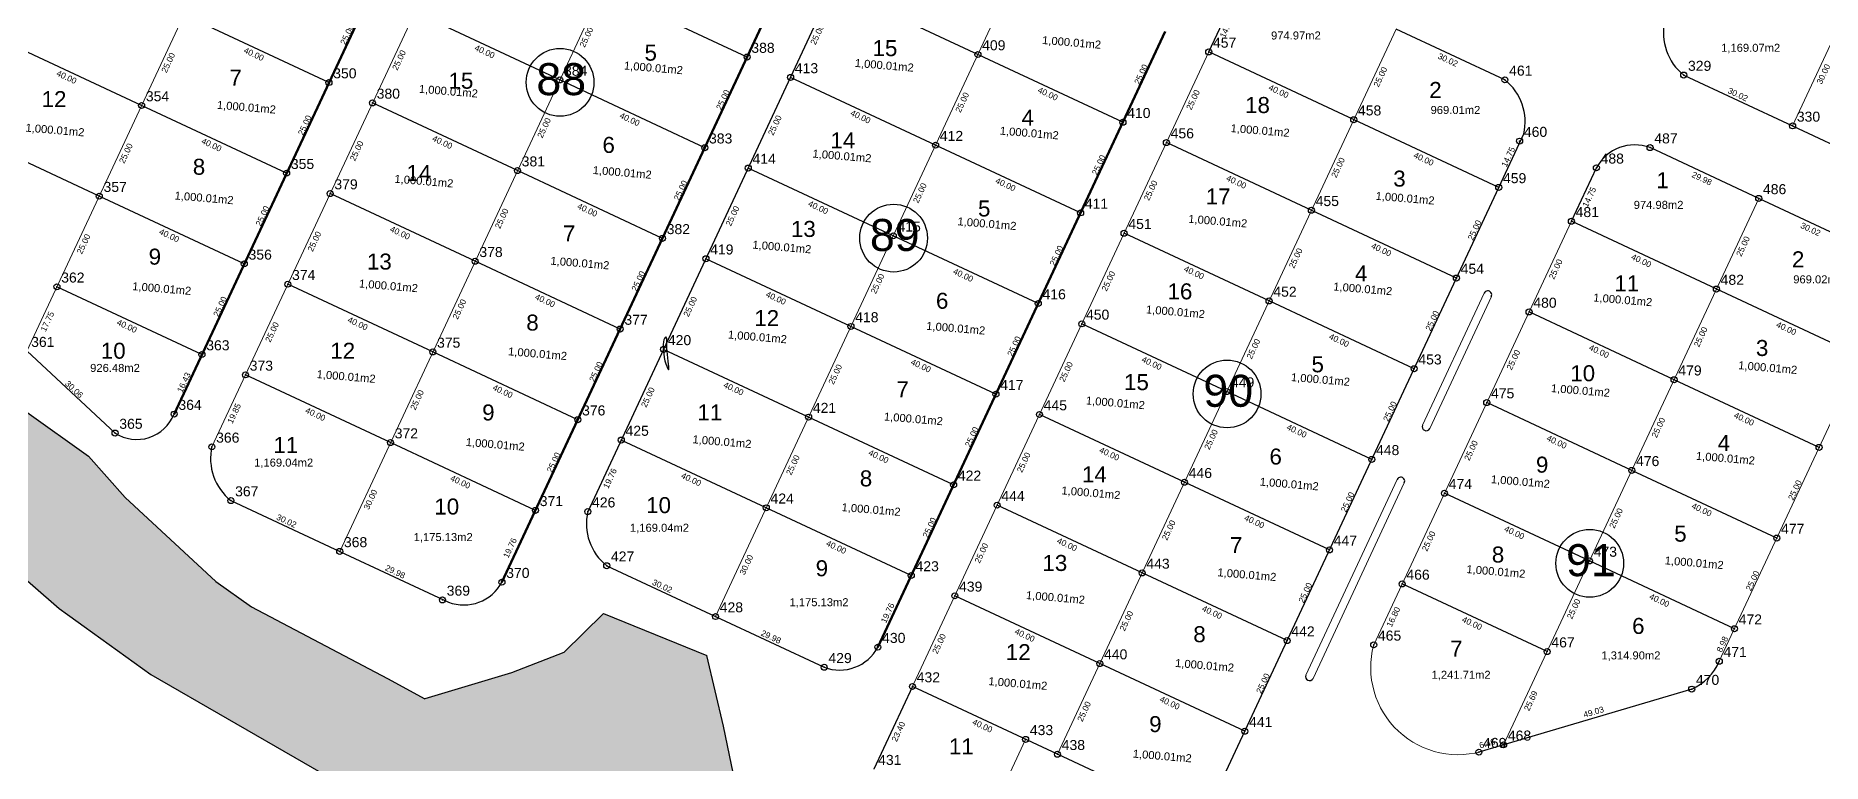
# Model space of a CAD drawing. Header units: metres. Extents: x 500111 to 502674, y 2669847 to 2673197.
# Drawn here: x 500680.3 to 501126.9, y 2671000.9 to 2671182.7 of the extents above; entities that cross this region are included whole.
import ezdxf
from ezdxf.enums import TextEntityAlignment as Align

# ---------------------------------------------------------------- set-up
doc = ezdxf.new("R2010")
doc.units = ezdxf.units.M
doc.header["$PDMODE"] = 32
doc.header["$PDSIZE"] = 1.5
for name, color, linetype in [('CVL_CURV_G', 132, 'Continuous'), ('CVL_CURV_TX', 2, 'Continuous'), ('CVL_PUNTO', 2, 'Continuous'), ('CVL_PUNTO_NUM', 2, 'Continuous')]:
    doc.layers.add(name, color=color, linetype=linetype)
doc.layers.add('hatches', color=7, linetype='Continuous', lineweight=5)
doc.styles.add('ARIAL', font='arial.ttf')

msp = doc.modelspace()

# ---------------------------------------------------------------- hatches: boundary and pattern name
at = {"layer": 'CVL_CURV_TX'}
h = msp.add_hatch(dxfattribs=at)
h.set_pattern_fill('SWAMP', color=5, scale=0.05)
h.set_pattern_definition([(0, (288.5465537456912, -175.4111148496158), (0.635, 1.09985226181), [0.15875, -1.11125]), (90, (288.6259287456912, -175.4111148496158), (-0.6349999999999999, 1.09985226181), [0.079375, -2.12032952362]), (90, (288.6457724956912, -175.4111148496158), (-0.6349999999999999, 1.09985226181), [0.0635, -2.13620452362]), (90, (288.6060849956912, -175.4111148496158), (-0.6349999999999999, 1.09985226181), [0.0635, -2.13620452362]), (59.99999999999999, (288.6656162456912, -175.4111148496158), (-0.6349999991372333, 1.099852262308119), [0.0508, -1.2192]), (120, (288.5862412456912, -175.4111148496158), (-1.269999999137233, 4.981188794772606e-10), [0.05079999999999999, -1.2192])])
h.paths.add_polyline_path([(500702.6649720501, 2671067.299853937), (500693.5617581173, 2671077.612637113), (500678.1070880109, 2671088.639815627), (500646.982295385, 2671112.856775018), (500611.5283839272, 2671150.123827524), (500592.5305279799, 2671169.762729108), (500580.9949206567, 2671131.90688044), (500592.8132107274, 2671120.6651343), (500606.6991358406, 2671101.17163081), (500647.9918103621, 2671072.87421476), (500686.1631163526, 2671039.59055195), (500709.0879667208, 2671023.076581354), (500766.3300752716, 2670990.106405982), (500775.5332607027, 2670955.211562814), (500780.2043305071, 2670945.568480764), (500795.3967312233, 2670942.383510497), (500808.5615378499, 2670936.320462676), (500819.5985104011, 2670933.539343035), (500846.6082675883, 2670941.950515123), (500851.7220585165, 2670946.926015452), (500864.2244362247, 2670970.33612626), (500857.7360121417, 2670983.72080768), (500852.2730166042, 2671010.202642513), (500848.0896012379, 2671027.839258978), (500822.2696704665, 2671038.302702569), (500812.361, 2671028.59), (500799.231, 2671023.492), (500777.577, 2671016.996), (500768.2561381517, 2671022.085962604), (500734.307395911, 2671040.003774097), (500725.3955559154, 2671046.325711133)])
h.paths.add_polyline_path([(500803.5983750158, 2670978.938757672), (500821.1113354524, 2670978.938757672), (500821.1113354524, 2670982.544487549), (500803.5983750158, 2670982.544487549)], flags=24)
h.paths.add_polyline_path([(500613.5314801814, 2671106.261773284), (500666.2745282342, 2671067.019795353), (500675.5399104166, 2671079.472901017), (500622.7968623638, 2671118.714878948)], flags=24)
h.paths.add_polyline_path([(500784.2273766816, 2670983.167235373), (500839.8753985098, 2670983.167235373), (500839.8753985098, 2670998.6992954), (500784.2273766816, 2670998.6992954)], flags=24)

# ---------------------------------------------------------------- linework, layer by layer
at = {"color": 7, "lineweight": 50}
for p, q in [((500795.9464826759, 2671261.579396145), (500714.9464175991, 2671088.145299871)), ((500879.303511814, 2671222.64861535), (500796.8743030966, 2671046.154493927)), ((500962.6605409522, 2671183.717834556), (500890.810348821, 2671029.875079893))]:
    msp.add_line(p, q, dxfattribs=at)
for p, q in [((500818.306830488, 2671063.682602356), (500890.1735675575, 2671217.560782391)), ((500973.5305966957, 2671178.630001597), (500979.7712675745, 2671191.9989986)), ((501046.0175700904, 2671144.787053762), (501052.2782108259, 2671158.146727174)), ((501064.1784618095, 2671136.312427986), (501070.4192272995, 2671149.681627572)), ((500655.504303537, 2671124.907131835), (500700.1709040122, 2671083.41004226)), ((500899.4831827683, 2671020.082643587), (500889.8395699944, 2670999.434126024)), ((500935.726669465, 2671003.161169672), (500899.4831827683, 2671020.082643587)), ((500971.9701561609, 2670986.239695756), (500935.726669465, 2671003.161169672))]:
    msp.add_line(p, q)
at = {"color": 5}
for p, q in [((500822.2696704665, 2671038.302702569, 2349.696), (500812.361, 2671028.59, 2349.696)), ((500812.361, 2671028.59, 2349.696), (500799.231, 2671023.492, 2349.696)), ((500852.2730166042, 2671010.202642513, 2349.696), (500848.0896012379, 2671027.839258978, 2349.696)), ((500799.231, 2671023.492, 2349.696), (500777.577, 2671016.996, 2349.696)), ((500857.7360121417, 2670983.72080768, 2349.696), (500852.2730166042, 2671010.202642513, 2349.696))]:
    msp.add_line(p, q, dxfattribs=at)
for points, elevation in [([(500592.5305279799, 2671169.762729108), (500611.5283839272, 2671150.123827524), (500646.982295385, 2671112.856775018), (500678.1070880109, 2671088.639815627), (500693.5617581173, 2671077.612637113), (500702.6649720501, 2671067.299853937), (500725.3955559154, 2671046.325711133), (500734.307395911, 2671040.003774097), (500768.2561381517, 2671022.085962604), (500777.577, 2671016.996), (500777.577, 2671016.996)], 4697.731), ([(500580.9949206567, 2671131.90688044), (500592.8132107274, 2671120.6651343), (500606.6991358406, 2671101.17163081), (500647.9918103621, 2671072.87421476), (500686.1631163526, 2671039.59055195), (500709.0879667208, 2671023.076581354), (500766.3300752716, 2670990.106405982), (500775.5332607027, 2670955.211562814)], 4699.392)]:
    msp.add_lwpolyline(points, dxfattribs=dict(at, elevation=elevation))
at = {"lineweight": 30}
for centre in [(500811.4029271842, 2671171.046879415, -2371.638770383005), (500894.7599563219, 2671132.116098621, -2371.638770383005), (500978.11698546, 2671093.185317826, 0.7292084054529369), (501068.7638215573, 2671050.86554093, 2372.638889294838)]:
    msp.add_circle(centre, 8.469498459717428, dxfattribs=at)
for centre, radius, start, end in [((501100.598931029, 2671183.353551957), 13.4078485170446, 167.0206118532909, 231.526154618425), ((501039.212920414, 2671161.158136862), 13.4078485170446, 347.0206118532909, 51.52615462103606), ((501080.0045068057, 2671144.540959269), 10.8767666983899, 69.37305293722329, 151.7949558502586), ((500705.6156058622, 2671091.840622034), 10.03590820812892, 237.144506268758, 338.3947319027285), ((500737.4560988089, 2671077.038840389), 13.4078485170446, 167.0206118532909, 231.526154618425), ((500831.3921445502, 2671060.759426386), 13.4078485170446, 167.0206118532909, 231.526154618425), ((500787.3124721423, 2671051.338646954), 10.8767666983899, 249.373052934102, 331.7949558502586), ((500881.2485178835, 2671035.059232951), 10.8767666983899, 249.373052934102, 331.7949558502586)]:
    msp.add_arc(centre, radius, start, end)
at = {"layer": 'CVL_CURV_G', "color": 132, "linetype": 'Continuous', "elevation": 2365}
msp.add_lwpolyline([(500838.0555222511, 2671106.562996584), (500838.0513356868, 2671106.927268445), (500838.0157213702, 2671107.192410294), (500837.9527093145, 2671107.357810949), (500837.8663295322, 2671107.422859228), (500837.7606120363, 2671107.386943949), (500837.6395868395, 2671107.24945393), (500837.5072839548, 2671107.00977799), (500837.3677333948, 2671106.667304946), (500837.2540929287, 2671106.188943083), (500837.1950142219, 2671105.565233522), (500837.1877681324, 2671104.831014338), (500837.2296255183, 2671104.021123608), (500837.3178572374, 2671103.170399406), (500837.4497341476, 2671102.313679809), (500837.622527107, 2671101.485802892), (500837.8335069733, 2671100.721606729), (500838.049473511, 2671100.088613658), (500838.2363592369, 2671099.631528089), (500838.3901341385, 2671099.350961201), (500838.5067682026, 2671099.247524179), (500838.5822314167, 2671099.321828202), (500838.6124937678, 2671099.574484453), (500838.5935252429, 2671100.006104114), (500838.5212958296, 2671100.617298366), (500838.4231563224, 2671101.364381438), (500838.3309636197, 2671102.18003472), (500838.2474468634, 2671103.029420136), (500838.1753351957, 2671103.87769961), (500838.1173577585, 2671104.690035068), (500838.0762436939, 2671105.431588432), (500838.0547221441, 2671106.06752163), (500838.0555222511, 2671106.562996584)], dxfattribs=at)
at = {"layer": 'CVL_CURV_TX', "color": 7, "extrusion": (-0.001618789985491735, -0.01947403468700267, 0.9998090525155252)}
for p, q in [((500858.1488442662, 2671177.353088186, -2371.45142757128), (500821.9053575684, 2671194.274562104, -2371.180517064859)), ((500952.0832071778, 2671161.070070975), (500879.5962337831, 2671194.91301881)), ((500753.6361185595, 2671170.986138517, -2372.367978788458), (500717.3926318636, 2671187.907612433, -2372.097068282078)), ((500811.3280237903, 2671171.626798509, -2371.638770383005), (500775.0845370943, 2671188.548272425, -2371.367859876636)), ((500706.8136152592, 2671165.256245641, -4744.735957576916), (500670.5701285613, 2671182.177719556, -4744.735957576916)), ((501047.5547115614, 2671171.655037466), (501020.3512279398, 2671184.355886103)), ((501046.0175700904, 2671144.787053762), (500973.5305966957, 2671178.630001597)), ((500847.571510489, 2671154.705324592, -2371.909680889411), (500811.3280237907, 2671171.626798509, -2371.638770383005)), ((500905.2623867065, 2671155.34378131, -2371.180517064859), (500869.0189000111, 2671172.265255225, -2370.909606558497)), ((500743.0571019551, 2671148.334771724, -2372.367957464245), (500706.8136152592, 2671165.256245641, -2372.097046957865)), ((500800.7496610017, 2671148.976831639, -2372.097068282078), (500764.5061743034, 2671165.898305555, -2371.826157775709)), ((500696.2345986549, 2671142.604878848), (500659.991111959, 2671159.526352764)), ((500941.5058734043, 2671138.422307391, -2371.45142757128), (500905.2623867065, 2671155.34378131, -2371.180517064859)), ((501035.440236316, 2671122.13929018), (500962.9532629213, 2671155.982238015)), ((501110.9991876649, 2671142.038515075), (501083.8361943238, 2671154.720459481)), ((500836.9931476976, 2671132.055357723, -2372.367978788458), (500800.7496610017, 2671148.976831639, -2372.097068282078)), ((500894.6850529284, 2671132.696017715, -2371.638770383005), (500858.4415662325, 2671149.61749163, -2371.367859876636)), ((500732.4780853508, 2671125.683404932, -2372.367936140032), (500696.2345986549, 2671142.604878848, -2372.097025633652)), ((500790.1706443974, 2671126.325464846, -4744.735957576916), (500753.9271576994, 2671143.246938761, -4744.735957576916)), ((501138.2026712864, 2671129.337666438), (501110.9991876649, 2671142.038515075)), ((500988.6194158447, 2671116.413000515, 1.187461723598517), (500952.3759291493, 2671133.334474431, 1.458372229960787)), ((501136.6654352042, 2671102.469480151), (501064.1784618095, 2671136.312427986)), ((500930.9285396271, 2671115.774543797, -2371.909680889411), (500894.6850529289, 2671132.696017715, -2371.638770383005)), ((500826.4141310932, 2671109.40399093, -2372.367957464245), (500790.1706443974, 2671126.325464846, -2372.097046957865)), ((500884.1066901399, 2671110.046050844, -2372.097068282078), (500847.8632034415, 2671126.96752476, -2371.826157775709)), ((500721.8990687485, 2671103.03203814), (500685.6555820527, 2671119.953512056)), ((500779.591627793, 2671103.674098053, -2372.097025633652), (500743.3481410972, 2671120.59557197, -2371.826115127272)), ((501024.8629025425, 2671099.491526597, 0.9165512171780392), (500988.6194158447, 2671116.413000515, 1.187461723598517)), ((500978.0420820666, 2671093.76523692, 0.7292084054529369), (500941.7985953707, 2671110.686710836, 1.000118911822483)), ((501089.8446147306, 2671096.743190489), (501053.6011280351, 2671113.664664405)), ((500920.3501768357, 2671093.124576928, -2372.367978788458), (500884.1066901399, 2671110.046050844, -2372.097068282078)), ((500815.8351144889, 2671086.752624137, -2372.367936140032), (500779.591627793, 2671103.674098053, -2372.097025633652)), ((500873.5276735355, 2671087.394684052, -2372.097046957865), (500837.2841868376, 2671104.316157967, -2371.826136451499)), ((500873.5276735355, 2671087.394684052, -4744.735957576916), (500837.2841868376, 2671104.316157967, -4744.735957576916)), ((500769.0126111908, 2671081.022731262), (500732.7691244949, 2671097.944205178)), ((501014.2855687653, 2671076.843763003, 0.458297899047011), (500978.0420820671, 2671093.76523692, 0.7292084054529369)), ((501126.0881014284, 2671079.821716571), (501089.8446147306, 2671096.743190489)), ((501079.2672809524, 2671074.095426894, 2373.097187193911), (501043.0237942565, 2671091.01690081, 2373.36809770028)), ((500909.7711602314, 2671070.473210135, -2372.367957464245), (500873.5276735355, 2671087.394684052, -2372.097046957865)), ((500967.4637192781, 2671071.11527005, 0.2709105063800052), (500931.2202325797, 2671088.036743966, 0.5418210127490966)), ((500805.2560978867, 2671064.101257346), (500769.0126111908, 2671081.022731262)), ((500862.9486569312, 2671064.743317259), (500826.7051702353, 2671081.664791175)), ((501003.7072059739, 2671054.193796134), (500967.4637192781, 2671071.11527005, 0.2709105063800052)), ((501115.5107676511, 2671057.173952977, 2372.826276687505), (501079.2672809529, 2671074.095426894, 2373.097187193911)), ((501068.6889181639, 2671051.445460024, 2372.638889294838), (501032.4454314656, 2671068.36693394, 2372.909799801207)), ((500899.192143627, 2671047.821843343), (500862.9486569312, 2671064.743317259)), ((500956.8847026737, 2671048.463903257, 0.2709318305928718), (500920.6412159757, 2671065.385377172, 0.5418423369592347)), ((500956.8847026737, 2671048.463903257, -2372.367978788458), (500920.6412159757, 2671065.385377172, -2372.367978788458)), ((500993.1281893696, 2671031.542429341, 2.132421286660247e-05), (500956.8847026737, 2671048.463903257, 0.2709318305928718)), ((501104.9324048597, 2671034.523986108, 2372.367978788458), (501068.6889181639, 2671051.445460024, 2372.638889294838)), ((501058.1099015595, 2671028.794093231, 2372.638910619051), (501021.8664148616, 2671045.715567146, 2372.909821125417)), ((501058.1099015595, 2671028.794093231), (501021.8664148616, 2671045.715567146)), ((500946.3056860694, 2671025.812536465, -2372.367957464245), (500910.0621993714, 2671042.73401038, -2372.367957464245)), ((500982.5491727652, 2671008.891062548, 4.264842573320493e-05), (500946.3056860694, 2671025.812536465, 0.2709531548057384)), ((500935.726669465, 2671003.161169672), (500899.4831827671, 2671020.082643587)), ((500971.9701561609, 2670986.239695756), (500935.726669465, 2671003.161169672))]:
    msp.add_line(p, q, dxfattribs=at)
at = {"layer": 'CVL_CURV_TX', "color": 7, "extrusion": (0.001618789985491738, 0.01947403468700267, 0.9998090525155252)}
for p, q in [((501092.2571398817, 2671172.856651353), (501119.4606235032, 2671160.155802716)), ((501119.4606235032, 2671160.155802716), (501146.6236168443, 2671147.473858309)), ((500729.1143076615, 2671066.541939785), (500756.3177912831, 2671053.841091148)), ((500756.3177912831, 2671053.841091148), (500783.4807846242, 2671041.159146742)), ((500823.0503534028, 2671050.262525782), (500850.2538370243, 2671037.561677145)), ((500850.2538370243, 2671037.561677145), (500877.4168303654, 2671024.879732739))]:
    msp.add_line(p, q, dxfattribs=at)
at = {"layer": 'CVL_CURV_TX', "color": 7}
for p, q in [((500971.9701561611, 2670986.239695756), (501046.0175700904, 2671144.787053762)), ((501094.2510316612, 2671019.432535466), (501041.0496666278, 2671003.686436353))]:
    msp.add_line(p, q, dxfattribs=at)
at = {"layer": 'CVL_CURV_TX', "color": 5}
msp.add_line((500822.2696704665, 2671038.302702569, 2349.696), (500848.0896012379, 2671027.839258978, 2349.696), dxfattribs=at)
at = {"layer": 'CVL_CURV_TX', "color": 7}
for centre, radius, start, end in [((501043.2706836908, 2671117.955722408, 2368), 0.9880267735813142, 334.6861179881545, 155.2555515682742), ((501027.8731159386, 2671084.98706578, 2368), 0.9880470775541903, 155.4304667690664, 334.5009438969171), ((501021.5243543507, 2671071.393352696, 2368), 0.9880267735813142, 334.6861179881545, 155.2555515682742), ((501088.605487356, 2671031.900034126), 13.68614969005297, 294.3620126825377, 336.2472126174762), ((500998.709293101, 2671022.542655973, 2368), 0.9880470775541903, 155.4304667690664, 334.5009438969171)]:
    msp.add_arc(centre, radius, start, end, dxfattribs=at)
at = {"layer": 'CVL_PUNTO', "color": 2}
for p in [(500858.1488442662, 2671177.353088186, -2371.45142757128), (500915.8397204801, 2671177.991544892), (500973.5305966957, 2671178.630001597), (501092.2571398817, 2671172.856651353), (500753.6361185595, 2671170.986138517, -2372.367978788458), (500811.3280237907, 2671171.626798509, -2371.638770383005), (500869.0189000111, 2671172.265255225, -2370.909606558497), (501047.5547115614, 2671171.655037466), (500706.8136152592, 2671165.256245641, -2372.097046957865), (500764.5061743034, 2671165.898305555, -2371.826157775709), (500952.0832071778, 2671161.070070975), (501009.7740833911, 2671161.70852768), (501119.4606235032, 2671160.155802716), (500847.571510489, 2671154.705324592, -2371.909680889411), (500905.2623867065, 2671155.34378131, -2371.180517064859), (500962.9532629227, 2671155.982238015), (501051.2474189879, 2671156.354495659), (501083.8361943238, 2671154.720459481), (500743.0571019551, 2671148.334771724, -2372.367957464245), (500800.7496610017, 2671148.976831639, -2372.097068282078), (500858.4415662325, 2671149.61749163, -2371.367859876636), (501070.419227299, 2671149.681627571), (500696.2345986555, 2671142.604878847), (500753.9271576994, 2671143.246938761, -4744.735957576916), (501046.0175700904, 2671144.787053762), (501110.9991876649, 2671142.038515075), (500941.5058734043, 2671138.422307391), (500999.1967496183, 2671139.060764098), (500894.6850529284, 2671132.696017715, -2371.638770383005), (500952.3759291493, 2671133.334474431, 1.458372229960787), (501064.1784618095, 2671136.312427986), (500836.9931476976, 2671132.055357723, -2372.367978788458), (500732.4780853508, 2671125.683404932, -2372.367936140032), (500790.1706443974, 2671126.325464846, -2372.097046957865), (500847.8632034415, 2671126.96752476, -2371.826157775709), (500685.6555820523, 2671119.953512056), (500743.3481410972, 2671120.59557197, -2371.826115127272), (501035.440236316, 2671122.13929018), (501100.4219485033, 2671119.390954071), (500930.9285396271, 2671115.774543797, -2371.909680889411), (500988.6194158447, 2671116.413000515, 1.187461723598517), (500884.1066901399, 2671110.046050844, -2372.097068282078), (500941.7985953707, 2671110.686710836, 1.000118911822483), (501053.6011280351, 2671113.664664405), (500826.4141310932, 2671109.40399093, -2372.367957464245), (500721.8990687476, 2671103.032038141), (500779.591627793, 2671103.674098053, -2372.097025633652), (500837.2841868376, 2671104.316157967), (500732.7691244957, 2671097.944205177), (501024.8629025425, 2671099.491526597, 0.9165512171780392), (501089.8446147309, 2671096.743190489), (500920.3501768357, 2671093.124576928, -2372.367978788458), (500978.0420820671, 2671093.76523692, 0.7292084054529369), (500714.9464175996, 2671088.145299872), (500931.2202325797, 2671088.036743966, 0.5418210127490966), (501043.0237942565, 2671091.01690081, 2373.36809770028), (500700.1709040122, 2671083.41004226), (500815.8351144889, 2671086.752624137, -2372.367936140032), (500873.5276735355, 2671087.394684052, -2372.097046957865), (500724.3707847457, 2671079.962016355), (500769.0126111908, 2671081.022731262), (500826.7051702362, 2671081.664791175), (501126.0881014284, 2671079.821716571), (501014.2855687653, 2671076.843763003, 0.458297899047011), (500909.7711602314, 2671070.473210135, -2372.367957464245), (500967.4637192781, 2671071.11527005, 0.2709105063800052), (501079.2672809529, 2671074.095426894, 2373.097187193911), (500729.1143076615, 2671066.541939785), (500920.6412159757, 2671065.385377172, 0.5418423369592347), (501032.4454314656, 2671068.36693394, 2372.909799801207), (500805.2560978876, 2671064.101257345), (500818.3268541379, 2671063.770836073), (500862.9486569316, 2671064.743317259), (501115.5107676511, 2671057.173952977, 2372.826276687505), (500756.3177912831, 2671053.841091148), (501003.7072059739, 2671054.193796134), (500823.0503534028, 2671050.262525782), (500899.1921436273, 2671047.821843343), (500956.8847026737, 2671048.463903257, 0.2709318305928718), (501068.6889181639, 2671051.445460024, 2372.638889294838), (500796.8743030966, 2671046.154493927), (501021.8664148616, 2671045.715567146), (500782.002330043, 2671041.719804671), (500910.0621993714, 2671042.73401038, -2372.367957464245), (500850.2538370243, 2671037.561677145), (501104.9324048597, 2671034.523986108, 2372.367978788458), (500890.8337973902, 2671029.918564649), (500993.1281893696, 2671031.542429341, 2.132421286660247e-05), (501014.7586462971, 2671030.496697673), (500946.3056860694, 2671025.812536465, 0.2709531548057384), (501058.1099015596, 2671028.794093231), (501101.1323091016, 2671026.387373218), (500877.4168303654, 2671024.879732739), (500899.4831827671, 2671020.082643587), (501094.2510316606, 2671019.432535466), (500982.5491727652, 2671008.891062548, 4.264842573320493e-05), (500927.7589378636, 2671006.88116945), (500935.7266694659, 2671003.161169671), (501041.0496666278, 2671003.686436353), (501047.2392980143, 2671005.518392154)]:
    msp.add_point(p, dxfattribs=at)
at = {"layer": 'hatches', "color": 7, "extrusion": (-0.001618789985491735, -0.01947403468700267, 0.9998090525155252)}
for p, q in [((501119.4606235032, 2671160.155802716), (501254.661797469, 2671449.643143267)), ((500678.1452765203, 2671103.872746547), (500759.7029959767, 2671278.500870063)), ((500756.3177912831, 2671053.841091148), (500853.6371696635, 2671262.217447692)), ((500724.3707847457, 2671079.962016355), (500806.8165384193, 2671256.491563186)), ((500850.2538370243, 2671037.561677145), (500936.9941988016, 2671223.286666898)), ((500935.7266694659, 2671003.161169671), (501020.3512279398, 2671184.355886103)), ((500889.8395699944, 2670999.434126024), (500973.5305966957, 2671178.630001597)), ((501047.2392980142, 2671005.518392154), (501110.9991876649, 2671142.038515075)), ((501014.7586462982, 2671030.496697677, 1204.29781060094), (501064.1784618095, 2671136.312427986, 2370.909606558439)), ((501101.1323090993, 2671026.387373212), (501136.6654352042, 2671102.469480151, 2370.909606558439)), ((500909.6727083363, 2670968.155658917), (500927.7589378636, 2671006.88116945))]:
    msp.add_line(p, q, dxfattribs=at)
at = {"layer": 'hatches', "color": 7}
for p, q in [((501026.9745285306, 2671085.397891443, 2368), (501042.3776039011, 2671118.378339722, 2368)), ((501028.7649204321, 2671084.561716813, 2368), (501044.1679193964, 2671117.542001495, 2368)), ((500997.8107064246, 2671022.953483202, 2368), (501020.6271186186, 2671071.807071474, 2368)), ((500999.601096831, 2671022.117305371, 2368), (501022.4175105197, 2671070.970896845, 2368))]:
    msp.add_line(p, q, dxfattribs=at)
msp.add_arc((501035.8239549244, 2671024.857980771), 21.80693366500849, 165.0145053594464, 289.1095088661517, dxfattribs=at)

# ---------------------------------------------------------------- texts
at = {"color": 7, "style": 'ARIAL'}
for s, rotation, p in [('14.75', 64.97675237262, (500978.0101364892, 2671184.680021159)), ('30.02', 334.972921057287, (501033.3183999255, 2671176.64629986)), ('25.00', 64.96570534054202, (501016.4217376623, 2671172.397465901)), ('30.00', 64.96570534059491, (501127.1662267418, 2671173.109978907)), ('30.02', 334.9729210572527, (501105.7952414989, 2671167.99971578)), ('14.75', 64.89116453836382, (501048.3964078762, 2671152.394701878)), ('29.98', 334.9729210582715, (501096.7831211683, 2671147.020325354)), ('14.75', 64.97675221241616, (501068.6580489068, 2671142.362548837)), ('30.02', 334.972921057287, (501123.9663596506, 2671134.328928832)), ('25.00', 64.96570534050669, (501107.0696500809, 2671130.079993582)), ('17.75', 64.96570533933671, (500683.2595112833, 2671111.278388311)), ('16.43', 64.96570533577683, (500717.3753246955, 2671096.063927844)), ('30.06', 317.1066618110968, (500689.946633415, 2671094.350846525)), ('19.85', 64.96570534096239, (500729.9290366176, 2671088.318369775)), ('19.76', 64.91004438770447, (500823.8744769128, 2671072.081752629)), ('30.00', 64.96570533953127, (500764.0242832337, 2671066.797170214)), ('30.02', 334.9729210572527, (500743.019270153, 2671061.456531721)), ('19.76', 64.97395435129756, (500798.8725052956, 2671054.70251527, 2363.348)), ('30.00', 64.96570534141848, (500857.9603289746, 2671050.517756211)), ('29.98', 334.9729210582715, (500770.2025086343, 2671048.765135199)), ('30.02', 334.9729210572527, (500836.9553158942, 2671045.177117717)), ('19.76', 64.97395435416298, (500893.286702807, 2671038.472852507)), ('29.98', 334.9729210582715, (500864.1385543756, 2671032.485721196)), ('23.40', 65.30950854971641, (500895.958017087, 2671008.824078123))]:
    msp.add_text(s, height=1.5, rotation=rotation, dxfattribs=at).set_placement(p, align=Align.MIDDLE)
at = {"color": 1, "style": 'ARIAL'}
for s, p in [('974.97m2', (500995.3230820399, 2671182.746248898)), ('1,169.07m2', (501108.987374488, 2671179.500010696)), ('969.01m2', (501035.1951607622, 2671164.130646437)), ('974.98m2', (501085.9710039202, 2671140.428796837)), ('969.02m2', (501125.8430826425, 2671121.813194375)), ('926.48m2', (500700.1634497863, 2671099.682727775)), ('1,169.04m2', (500742.3169238748, 2671075.862396746)), ('1,175.13m2', (500782.1883176158, 2671057.255744085)), ('1,169.04m2', (500836.2529696161, 2671059.582982744)), ('1,175.13m2', (500876.1243633537, 2671040.976330076))]:
    msp.add_text(s, height=2, dxfattribs=at).set_placement(p, align=Align.MIDDLE)
at = {"layer": 'CVL_CURV_TX', "color": 7, "style": 'ARIAL'}
for s, rotation, p in [('25.00', 64.96570533421122, (500758.1729980242, 2671182.96823793, -2372.367978788458)), ('25.00', 64.96570534188889, (500817.9766613638, 2671182.317842138, -2371.638770383005)), ('25.00', 64.9657053360815, (500875.668052175, 2671182.957400675, -2370.909606558519)), ('25.00', 64.96570533975265, (500713.4622055583, 2671175.947188046, -4744.735957576916)), ('40.00', 334.9729210608985, (500734.8798053855, 2671178.087713551, -4744.735957576916)), ('25.00', 64.9657053360815, (500771.1553264697, 2671176.590451006, -2371.826157775709)), ('40.00', 334.9729210621331, (500688.057302084, 2671172.357820674, -4744.735936252703)), ('25.00', 64.96570534098556, (500956.619572047, 2671173.051068568, -0.541821012757282)), ('25.00', 64.96570534098556, (500852.1078753583, 2671166.686322183, -2371.909680889393)), ('25.00', 64.96570534092179, (500969.6019004951, 2671166.673281644)), ('25.00', 64.9657053414891, (500911.9115388721, 2671166.03592676, -2371.180517064889)), ('25.00', 64.96570533421122, (500747.5946352351, 2671160.31827106, -2372.826276687531)), ('25.00', 64.9657053414891, (500807.3988131669, 2671159.66897709, -2372.097068282078)), ('25.00', 64.96570534092179, (500865.0902038062, 2671160.308535259, -2371.367859876636)), ('25.00', 64.96570533975265, (500702.8831889539, 2671153.295821253, -4744.735936252703)), ('40.00', 334.9729210608985, (500724.3007887811, 2671155.436346758, -4744.735936252703)), ('25.00', 64.96570534113934, (500760.5757479983, 2671153.937881167, -2371.826136451499)), ('40.00', 334.9729210621331, (500781.9933478265, 2671156.078406672, -4744.735957576916)), ('25.00', 64.96570533421122, (500946.0427528675, 2671150.404406805, -2371.451427571269)), ('25.00', 64.96570534188889, (501005.8453871908, 2671149.751807728, -0.2709105063695461)), ('25.00', 64.96570533421122, (500841.5300271623, 2671144.037457136, -2372.367978788458)), ('25.00', 64.9657053360815, (500959.0250813132, 2671144.026619881, 1.458372229938504)), ('25.00', 64.96570534188889, (500901.3336905019, 2671143.387061344, -2371.638770383005)), ('25.00', 64.96570533421122, (500737.0156186308, 2671137.666904267, -2372.826255363318)), ('25.00', 64.96570533975265, (500796.8192346964, 2671137.016407251, -4744.735957576916)), ('40.00', 334.9729210608985, (500818.2368345236, 2671139.156932756, -4744.735957576916)), ('25.00', 64.9657053360815, (500854.5123556079, 2671137.659670211, -2371.826157775709)), ('25.00', 64.96570533975265, (500692.3041723517, 2671130.644454462, -2371.826093803059)), ('40.00', 334.9729210608985, (500713.7217721768, 2671132.784979966, -4744.73591492849)), ('25.00', 64.96570534113934, (500749.9967313939, 2671131.286514374, -2371.826115127286)), ('40.00', 334.9729210621331, (500771.4143312221, 2671133.42703988, -4744.735936252703)), ('25.00', 64.96570534098556, (501039.9766011852, 2671134.120287774, -0.541821012757282)), ('25.00', 64.96570534098556, (500935.4649044964, 2671127.755541389, -2371.909680889393)), ('25.00', 64.9657053414891, (500995.2685680103, 2671127.105145965, 1.187461723569413)), ('25.00', 64.96570534092179, (501060.2497656089, 2671124.355708034)), ('25.00', 64.96570533421122, (500830.9516643733, 2671121.387490265, -2372.826276687531)), ('25.00', 64.9657053414891, (500890.755842305, 2671120.738196296, -2372.097068282078)), ('25.00', 64.96570534092179, (500948.4472329444, 2671121.377754465, 1.000118911822483)), ('25.00', 64.96570533421122, (500726.4366020286, 2671115.015537475, 0.08358708632567868)), ('25.00', 64.96570533975265, (500786.240218092, 2671114.365040459, -4744.735936252703)), ('40.00', 334.9729210608985, (500807.6578179193, 2671116.505565964, -4744.735936252703)), ('25.00', 64.96570534113934, (500843.9327771364, 2671115.007100373, -2371.826136451499)), ('40.00', 334.9729210621331, (500865.3503769646, 2671117.147625878, -4744.735957576916)), ('40.00', 334.9729210608985, (500703.1427555745, 2671110.133613174, -2371.826072478847)), ('25.00', 64.96570534113934, (500739.4177147917, 2671108.635147583, 1.083727322357845)), ('40.00', 334.9729210621331, (500760.8353146178, 2671110.775673087, -4744.73591492849)), ('25.00', 64.96570533421122, (501029.3997820057, 2671111.473626011, 0.9165512171894079)), ('25.00', 64.96570533421122, (500924.8870563004, 2671105.106676341, -2372.367978788458)), ('25.00', 64.96570534188889, (500984.6907196401, 2671104.456280549, 0.7292084054529369)), ('25.00', 64.96570534188889, (501096.4932523046, 2671107.434234118, -0.2709105063695461)), ('25.00', 64.96570534092179, (501049.6724318303, 2671101.707944439, 2373.36809770028)), ('25.00', 64.96570533421122, (500820.3726477689, 2671098.736123472, -2372.826255363318)), ('25.00', 64.96570533975265, (500880.1762638345, 2671098.085626457, -4744.735957576916)), ('40.00', 334.9729210608985, (500901.5938636618, 2671100.226151962, -4744.735957576916)), ('25.00', 64.9657053360815, (500937.8693847461, 2671098.728889417, 0.5418210127490966)), ('25.00', 64.96570533975265, (500775.6612014898, 2671091.713673667, -2371.826093803059)), ('40.00', 334.9729210608985, (500797.0788013149, 2671093.854199171, -4744.73591492849)), ('25.00', 64.96570534113934, (500833.353760532, 2671092.35573358, -2371.826115127286)), ('40.00', 334.9729210633771, (500854.7713603606, 2671094.496259085, -4744.735957576916)), ('40.00', 334.9729210621331, (500854.7713603603, 2671094.496259085, -4744.735936252703)), ('40.00', 334.9729210633771, (500854.7717759999, 2671094.49606503, -2371.826136451499)), ('40.00', 334.9729210621331, (500750.2562980155, 2671088.124306296, -2371.826072478847)), ('25.00', 64.96570534098556, (501018.8219336346, 2671088.824760594, 0.4582978990652009)), ('25.00', 64.96570533421122, (500914.3086935114, 2671082.456709471, -2372.826276687531)), ('25.00', 64.9657053414891, (500974.1128714432, 2671081.807415501, 0.2709105063800052)), ('25.00', 64.96570534188889, (501085.9159185259, 2671084.786470523, 2373.097187193911)), ('40.00', 334.9729210621331, (500948.7074061028, 2671078.216845084, -2372.367978788458)), ('40.00', 334.97292106238, (500948.7078217423, 2671078.216651029, 0.5418210127490966)), ('25.00', 64.9657053360815, (501039.0945836319, 2671079.059079391, 2372.909799801207)), ('25.00', 64.96570533421122, (500809.7936311667, 2671076.084756681, 0.08358708632567868)), ('25.00', 64.96570533975265, (500869.5972472302, 2671075.434259664, -4744.735936252703)), ('40.00', 334.9729210608985, (500891.0148470574, 2671077.574785169, -4744.735936252703)), ('25.00', 64.96570534113934, (500927.2898062746, 2671076.076319578, 0.5418423369592347)), ('40.00', 334.9729210608985, (500786.4997847127, 2671071.202832379, -2371.826072478847)), ('40.00', 334.9729210621331, (500844.1923437559, 2671071.844892293, -4744.73591492849)), ('25.00', 64.96570534098556, (501120.0471325204, 2671069.154950568, 2372.826276687523)), ('25.00', 64.96570533421122, (501008.2440854386, 2671066.175895547)), ('25.00', 64.96570533421122, (500903.7296769071, 2671059.805342678, -2372.826255363318)), ('25.00', 64.96570533951092, (500963.5332929727, 2671059.154845662, 0.2709318305928718)), ('25.00', 64.96570533975265, (500963.5332929727, 2671059.154845662, -2372.367978788458)), ('40.00', 334.9729210608985, (500984.9508927999, 2671061.295371167, -2372.367978788458)), ('40.00', 334.9729210608985, (500984.9513084393, 2671061.295177113, 0.2709105063800052)), ('25.00', 64.9657053414891, (501075.338070329, 2671062.137605475, 2372.638889294838)), ('25.00', 64.96570534113934, (501028.5150051604, 2671056.406509552, 2372.909821125417)), ('40.00', 334.9729210621331, (501049.9326049886, 2671058.547035058)), ('40.00', 334.97292106238, (501049.9330206281, 2671058.546841003, 2372.909799801207)), ('40.00', 334.9729210608985, (500880.4358304531, 2671054.923418377, -4744.73591492849)), ('25.00', 64.96570534113934, (500916.7107896702, 2671053.424952785, 0.5418636611721013)), ('40.00', 334.9729210633771, (500938.1283894987, 2671055.56547829, -2372.367978788458)), ('40.00', 334.9729210621331, (500938.1283894985, 2671055.565478291, -2372.367957464245)), ('40.00', 334.9729210633771, (500938.1288051381, 2671055.565284236, 0.5418423369592347)), ('25.00', 64.96570533421122, (501109.4692843244, 2671046.506085521, 2372.367978788458)), ('25.00', 64.96570533421122, (500997.6657226496, 2671043.525928676, -0.4582978990729316)), ('40.00', 334.9729210608985, (500974.3718761956, 2671038.644004375, -2372.367957464245)), ('16.80', 64.96570534066132, (501019.6716125768, 2671037.471391421)), ('25.00', 64.96570533951092, (501064.7584918585, 2671039.485035636, 2372.638910619051)), ('25.00', 64.96570533975265, (501064.7584918585, 2671039.485035636)), ('40.00', 334.9729210608985, (501086.1760916858, 2671041.625561141)), ('40.00', 334.9729210608985, (501086.1765073251, 2671041.625367087, 2372.638889294838)), ('25.00', 64.96570533975265, (500952.9542763684, 2671036.50347887, -2372.367957464245)), ('40.00', 334.9729210633771, (501039.3535883846, 2671035.895668264)), ('40.00', 334.9729210633771, (501039.3540040239, 2671035.89547421, 2372.909821125417)), ('25.00', 64.96570534113934, (500906.1317730659, 2671030.773585993, 0.5418849853849679)), ('40.00', 334.9729210633771, (500927.5493728944, 2671032.914111498, -2372.367957464245)), ('40.00', 334.9729210621331, (500927.5493728941, 2671032.914111498, -2372.367936140032)), ('8.98', 64.96570534093765, (501101.9048185236, 2671030.650036378, 2372.203343112968)), ('25.00', 64.96570533421122, (500987.0867060453, 2671020.874561884, -0.458276574860065)), ('40.00', 334.9729210608985, (500963.7928595913, 2671015.992637582, -2372.367936140032)), ('25.69', 64.96570534079518, (501054.0336817838, 2671016.521501701)), ('25.00', 64.96570533975265, (500942.375259764, 2671013.852112077, -2372.367936140032)), ('49.03', 16.48726350232796, (501069.7330408379, 2671013.731193431)), ('40.00', 334.9729210633771, (500916.9703562901, 2671010.262744705, -2372.367936140032)), ('6.46', 16.48726350080895, (501043.1323583203, 2671005.858143874))]:
    msp.add_text(s, height=1.5, rotation=rotation, dxfattribs=at).set_placement(p, align=Align.MIDDLE)
at = {"layer": 'CVL_CURV_TX', "color": 1, "extrusion": (-0.001618789985491735, -0.01947403468700267, 0.9998090525155252), "style": 'ARIAL'}
for p in [(277937.252623414, 2702981.167287563, -52829.76126619377), (277833.6274012791, 2702919.830175011, -55200.38318956292), (277891.0670969841, 2702925.258755149, -55199.75998771137), (277783.0261928557, 2702909.773384945, -55200.38318956292), (277733.0507492776, 2702901.58428213, -55201.0063914145), (277685.8392172394, 2702891.946880022, -55200.8180077142), (277928.5877824837, 2702911.395200063, -55199.75998771136), (277986.0274781873, 2702963.145244827, -52829.13806434218), (277882.4022560521, 2702901.808132277, -55199.75998771135), (277778.7968942877, 2702886.877139695, -55199.93568399898), (277828.011973439, 2702893.151588569, -55200.38318956293), (277724.3845297904, 2702878.138884982, -55200.54813138557), (278023.5481636872, 2702949.281689742, -52829.13806434217), (277977.3626372573, 2702939.732075116, -52827.22180476911), (277919.9229415522, 2702887.94457719, -55199.75998771133), (277869.3217331287, 2702877.887787124, -55199.75998771135), (277819.3462895509, 2702869.698684308, -55200.38318956292), (277715.7183103053, 2702901.062993874, -52827.63315139249), (277772.1347575125, 2702860.061282199, -55200.19480586259), (278014.8833227569, 2702925.86852003, -52827.22180476911), (277968.6977963253, 2702916.281452244, -52827.22180476911), (278079.8693562975, 2702928.488995893, -52828.46071030206), (277914.3075137121, 2702861.265990748, -55199.75998771135), (277865.0924345609, 2702854.991541874, -55199.31248214739), (277810.6800700635, 2702846.253287161, -55199.92492953399), (277763.4685380274, 2702882.985391093, -52827.27982586952), (278006.2184818254, 2702902.417897158, -52827.22180476909), (278117.3900417974, 2702914.625440806, -52828.46071030206), (278071.2045153636, 2702951.425789147, -50455.08763545396), (277905.641829824, 2702837.813086486, -55199.75998771132), (277955.6172734019, 2702892.361107092, -52827.22180476911), (277802.0138505785, 2702869.177396053, -52827.0099495409), (277858.4302977856, 2702828.175684378, -55199.57160401101), (278108.7252008636, 2702937.562234059, -50455.08763545396), (278000.6030539854, 2702875.739310714, -52827.22180476908), (278058.1239924402, 2702927.505443993, -50455.08763545396), (277951.3879748341, 2702869.464861841, -52826.77429920516), (277896.9756103368, 2702814.367689339, -55199.30172768241), (277991.9373700971, 2702852.286406454, -52827.22180476907), (278053.8946938725, 2702904.609198743, -50454.64012988999), (278103.1097730237, 2702910.883647616, -50455.08763545396), (277944.7258380588, 2702842.649004345, -52827.03342106876), (277983.2711506099, 2702828.841009305, -52826.76354474016), (277937.1460869132, 2702820.450926634, -52826.59956114211), (277974.604931123, 2702805.395612157, -52826.30528471127)]:
    msp.add_text('1,000.01m2', height=2, dxfattribs=at).set_placement(p, align=Align.MIDDLE)
at = {"layer": 'CVL_CURV_TX', "color": 7, "extrusion": (-0.001618789985491735, -0.01947403468700267, 0.9998090525155252), "style": 'ARIAL'}
for p in [(277791.2544119967, 2702920.561392952, -55200.38318956292), (277932.4003196321, 2702921.713485791, -55199.75998771136), (277989.8400153384, 2702973.463530561, -52829.13806434217), (277828.7750974958, 2702906.697837865, -55200.38318956292), (277886.2147932033, 2702912.12641801, -55199.75998771133), (278027.360700838, 2702959.599975474, -52829.13806434217), (277923.7354787029, 2702898.262862924, -55199.75998771135), (277981.1751744059, 2702950.050360844, -52827.2218047691), (277877.5499522698, 2702888.67579513, -55199.75998771132), (278018.6958599053, 2702936.186805758, -52827.22180476913), (277915.0706377689, 2702874.812240045, -55199.75998771132), (277972.5103334765, 2702926.599737977, -52827.22180476909), (278083.6818934487, 2702938.807281626, -52828.46071030206), (278121.2025789482, 2702924.943726538, -52828.46071030206), (278010.0310189762, 2702912.736182891, -52827.22180476911), (277963.845492543, 2702903.149115097, -52827.22180476908), (278075.0170525148, 2702961.744074879, -50455.08763545395), (278112.5377380144, 2702947.880519792, -50455.08763545395), (278001.3661780421, 2702889.285560011, -52827.22180476908), (278066.3522115813, 2702938.293452, -50455.08763545394), (278103.8728970804, 2702924.429896914, -50455.08763545394)]:
    msp.add_text('40.00', height=1.5, rotation=339.7211830509158, dxfattribs=at).set_placement(p, align=Align.MIDDLE)
at = {"layer": 'CVL_CURV_TX', "color": 4, "style": 'ARIAL'}
for s, p in [('5', (500834.0639109866, 2671178.423235872)), ('15', (500892.601837188, 2671179.560630465)), ('7', (500730.3139620196, 2671172.20473365)), ('15', (500786.6214138477, 2671171.411196894)), ('12', (500684.9129144268, 2671166.871936894)), ('2', (501030.1980263963, 2671169.162603307)), ('18', (500985.7141922363, 2671165.37134627)), ('4', (500928.2933002683, 2671162.209995505)), ('6', (500823.5475186098, 2671155.400851226)), ('14', (500882.0854448112, 2671156.538245819)), ('8', (500721.1564011259, 2671149.950462975)), ('14', (500776.1050214709, 2671148.388812248)), ('3', (501021.2048255049, 2671146.984470108)), ('1', (501086.9753919516, 2671146.590888442)), ('17', (500975.8885655056, 2671142.525808871)), ('5', (500917.4209401247, 2671139.492455078)), ('7', (500813.6709911578, 2671133.273952855)), ('13', (500872.2089173592, 2671134.411347448)), ('9', (500710.1257023032, 2671127.48821374)), ('2', (501120.8459861214, 2671126.845232279)), ('13', (500766.2284940188, 2671126.261913877)), ('4', (501011.6503294065, 2671123.27921471)), ('16', (500966.3340694071, 2671118.820553474)), ('11', (501078.0278772298, 2671120.820442435, 2373.36809770028)), ('6', (500906.9045477479, 2671116.470070431)), ('8', (500804.5134302641, 2671111.019682181)), ('12', (500863.0513564655, 2671112.157076773)), ('3', (501111.85278523, 2671104.66709908)), ('10', (500699.7193793181, 2671103.986041665)), ('12', (500757.0709331252, 2671104.007643203)), ('5', (501000.7779692629, 2671100.561674283)), ('15', (500955.4617092636, 2671096.103013047)), ('10', (501066.997178407, 2671098.3581932, 2373.36809770028)), ('7', (500897.0280202959, 2671094.343172061)), ('9', (500793.4827314413, 2671088.557432945)), ('11', (500848.8348153629, 2671088.577585998)), ('11', (500742.8543920226, 2671080.428152428)), ('6', (500990.2615768861, 2671077.539289637)), ('4', (501102.2982891315, 2671080.961843682)), ('14', (500944.9453168868, 2671073.0806284)), ('9', (501056.8704978349, 2671075.519108772)), ('8', (500887.8704594022, 2671072.088901386)), ('10', (500783.0764084562, 2671065.055260871)), ('10', (500836.0236823519, 2671065.408862314, 2363.348)), ('7', (500980.3850494341, 2671055.412391266)), ('5', (501091.425928988, 2671058.244303255)), ('13', (500935.0687894347, 2671050.95373003)), ('8', (501045.8397990121, 2671053.056859537)), ('9', (500876.8397605795, 2671049.626652151)), ('8', (500971.2274885404, 2671033.158120592)), ('6', (501080.9095366112, 2671035.221918609)), ('12', (500925.9112285411, 2671028.699459355)), ('7', (501035.433476027, 2671029.554687462)), ('9', (500960.1967897177, 2671010.695871356)), ('11', (500911.6946874385, 2671005.11996858))]:
    msp.add_text(s, height=4, dxfattribs=at).set_placement(p, align=Align.MIDDLE)
at = {"layer": 'CVL_CURV_TX', "color": 6, "style": 'ARIAL'}
for s, p in [('88', (500811.693710717, 2671171.838029291, -2371.638770383005)), ('89', (500895.0507398547, 2671132.907248497, -2371.638770383005)), ('90', (500978.4077689929, 2671093.976467702, 0.7292084054529369)), ('91', (501069.0546050902, 2671051.656690806, 2372.638889294838))]:
    msp.add_text(s, height=8, dxfattribs=at).set_placement(p, align=Align.MIDDLE)
at = {"layer": 'CVL_CURV_TX', "color": 1, "style": 'ARIAL'}
for s, p in [('1,314.90m2', (501079.058977226, 2671027.683640033)), ('1,241.71m2', (501036.6047854695, 2671022.842237311))]:
    msp.add_text(s, height=2, dxfattribs=at).set_placement(p, align=Align.MIDDLE)
at = {"layer": 'CVL_PUNTO_NUM', "color": 7, "style": 'ARIAL'}
for s, p in [('457', (500974.5912568675, 2671179.690661768)), ('388', (500859.209504438, 2671178.413748357, -2371.45142757128)), ('409', (500916.9003806519, 2671179.052205064)), ('350', (500754.6967787312, 2671172.046798689, -2372.367978788458)), ('384', (500812.3886839625, 2671172.687458681, -2371.638770383005)), ('413', (500870.0795601829, 2671173.325915397, -2370.909606558497)), ('461', (501048.6153717331, 2671172.715697638)), ('329', (501093.3178000535, 2671173.917311525)), ('354', (500707.874275431, 2671166.316905812, -2372.097046957865)), ('380', (500765.5668344752, 2671166.958965727, -2371.826157775709)), ('410', (500953.1438673496, 2671162.130731146)), ('458', (501010.8347435629, 2671162.769187852)), ('460', (501052.3080791596, 2671157.415155831)), ('330', (501120.521283675, 2671161.216462887)), ('383', (500848.6321706608, 2671155.765984763, -2371.909680889411)), ('412', (500906.3230468783, 2671156.404441481, -2371.180517064859)), ('456', (500964.0139230945, 2671157.042898186)), ('487', (501084.8968544956, 2671155.781119653)), ('355', (500744.1177621269, 2671149.395431896, -2372.367957464245)), ('381', (500801.8103211735, 2671150.037491811, -2372.097068282078)), ('414', (500859.5022264043, 2671150.678151802, -2371.367859876636)), ('488', (501071.4798874708, 2671150.742287742)), ('379', (500754.9878178712, 2671144.307598933, -4744.735957576916)), ('459', (501047.0782302622, 2671145.847713933)), ('357', (500697.2952588273, 2671143.665539019)), ('411', (500942.5665335761, 2671139.482967563)), ('455', (501000.2574097901, 2671140.121424269)), ('486', (501112.0598478367, 2671143.099175247)), ('481', (501065.2391219813, 2671137.373088158)), ('382', (500838.0538078694, 2671133.116017894, -2372.367978788458)), ('415', (500895.7457131002, 2671133.756677886, -2371.638770383005)), ('451', (500953.4365893211, 2671134.395134603, 1.458372229960787)), ('356', (500733.5387455226, 2671126.744065104, -2372.367936140032)), ('378', (500791.2313045692, 2671127.386125018, -2372.097046957865)), ('419', (500848.9238636133, 2671128.028184932, -2371.826157775709)), ('374', (500744.408801269, 2671121.656232141, -2371.826115127272)), ('454', (501036.5008964878, 2671123.199950352)), ('362', (500686.7162422241, 2671121.014172228)), ('452', (500989.6800760165, 2671117.473660687, 1.187461723598517)), ('482', (501101.4826086751, 2671120.451614243)), ('416', (500931.9891997989, 2671116.835203969, -2371.909680889411)), ('480', (501054.6617882069, 2671114.725324577)), ('377', (500827.474791265, 2671110.464651102, -2372.367957464245)), ('418', (500885.1673503116, 2671111.106711016, -2372.097068282078)), ('450', (500942.8592555425, 2671111.747371008, 1.000118911822483)), ('361', (500679.2059366918, 2671104.933406718)), ('363', (500722.9597289194, 2671104.092698312)), ('375', (500780.6522879648, 2671104.734758225, -2372.097025633652)), ('420', (500838.3448470093, 2671105.376818139)), ('453', (501025.9235627143, 2671100.552186769, 0.9165512171780392)), ('373', (500733.8297846675, 2671099.004865349)), ('449', (500979.1027422388, 2671094.825897092, 0.7292084054529369)), ('479', (501090.9052749027, 2671097.803850661)), ('417', (500921.4108370075, 2671094.1852371, -2372.367978788458)), ('475', (501044.0844544283, 2671092.077560982, 2373.36809770028)), ('364', (500716.0070777714, 2671089.205960044)), ('376', (500816.8957746607, 2671087.813284309, -2372.367936140032)), ('421', (500874.5883337073, 2671088.455344223, -2372.097046957865)), ('445', (500932.2808927515, 2671089.097404138, 0.5418210127490966)), ('365', (500701.231564184, 2671084.470702432)), ('372', (500770.0732713626, 2671082.083391434)), ('425', (500827.765830408, 2671082.725451346)), ('366', (500725.4314449175, 2671081.022676527)), ('448', (501015.3462289371, 2671077.904423174, 0.458297899047011)), ('476', (501080.3279411247, 2671075.156087066, 2373.097187193911)), ('422', (500910.8318204032, 2671071.533870307, -2372.367957464245)), ('446', (500968.5243794498, 2671072.175930222, 0.2709105063800052)), ('474', (501033.5060916374, 2671069.427594112, 2372.909799801207)), ('367', (500730.1749678333, 2671067.602599957)), ('371', (500806.3167580594, 2671065.161917517)), ('426', (500819.3875143097, 2671064.831496244)), ('424', (500864.0093171034, 2671065.803977431)), ('444', (500921.7018761475, 2671066.446037344, 0.5418423369592347)), ('368', (500757.3784514549, 2671054.90175132)), ('447', (501004.7678661457, 2671055.254456305)), ('477', (501116.5714278229, 2671058.234613148, 2372.826276687505)), ('427', (500824.1110135746, 2671051.323185954)), ('473', (501069.7495783357, 2671052.506120196, 2372.638889294838)), ('370', (500797.9349632683, 2671047.215154099)), ('423', (500900.2528037991, 2671048.882503515)), ('443', (500957.9453628455, 2671049.524563429, 0.2709318305928718)), ('466', (501022.9270750334, 2671046.776227318)), ('369', (500783.0629902148, 2671042.780464843)), ('439', (500911.1228595432, 2671043.794670552, -2372.367957464245)), ('428', (500851.3144971961, 2671038.622337317)), ('442', (500994.1888495414, 2671032.603089513, 2.132421286660247e-05)), ('472', (501105.9930650315, 2671035.584646279, 2372.367978788458)), ('430', (500891.894457562, 2671030.979224821)), ('465', (501015.8193064689, 2671031.557357845)), ('467', (501059.1705617314, 2671029.854753403)), ('429', (500878.4774905372, 2671025.940392911)), ('440', (500947.3663462411, 2671026.873196636, 0.2709531548057384)), ('471', (501102.1929692734, 2671027.44803339)), ('432', (500900.5438429388, 2671021.143303759)), ('470', (501095.3116918324, 2671020.493195638)), ('441', (500983.609832937, 2671009.95172272, 4.264842573320493e-05)), ('433', (500928.8195980354, 2671007.941829621)), ('468', (501048.299958186, 2671006.579052325)), ('438', (500936.7873296377, 2671004.221829843)), ('469', (501042.1103267996, 2671004.747096525)), ('431', (500890.9011252031, 2671000.498712771))]:
    msp.add_text(s, height=2.5, dxfattribs=at).set_placement(p)

doc.saveas('drawing.dxf')
